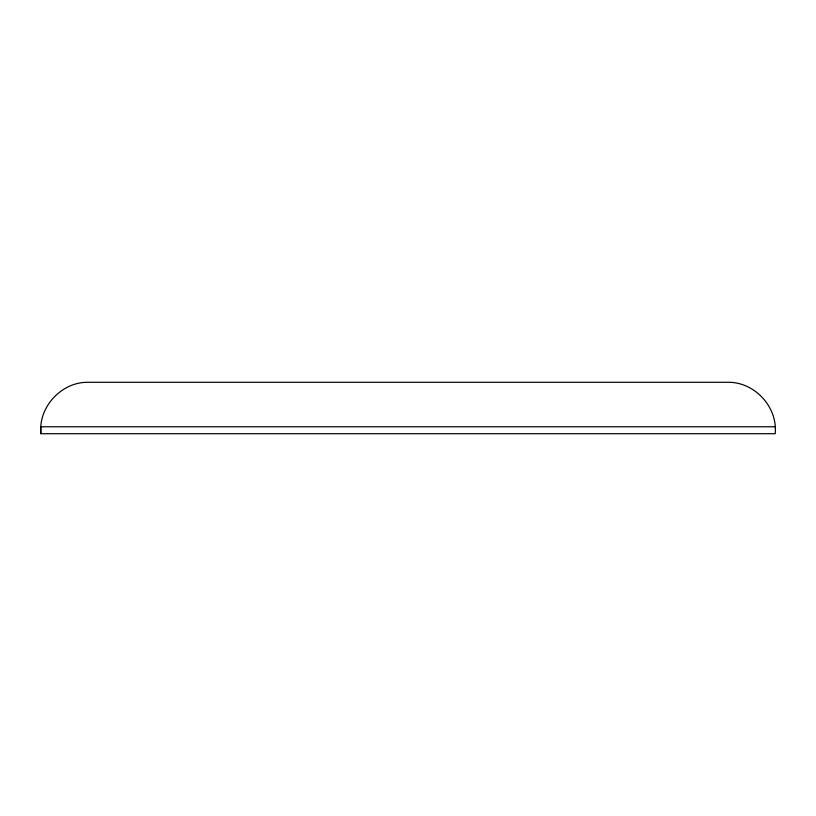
<?xml version="1.0" encoding="UTF-8"?>
<svg xmlns="http://www.w3.org/2000/svg" width="816" height="816" viewBox="0 0 816 816"><rect width="100%" height="100%" fill="white"/><g stroke="black" fill="none" stroke-linecap="round" stroke-linejoin="round"><path stroke-width="1.22" d="M775.2 426.758L40.851 426.758L40.851 433.714L775.2 433.714C777.872 406.949 754.463 381.653 727.576 382.286L88.485 382.286C61.598 381.653 38.158 406.96 40.851 433.714"/></g></svg>
